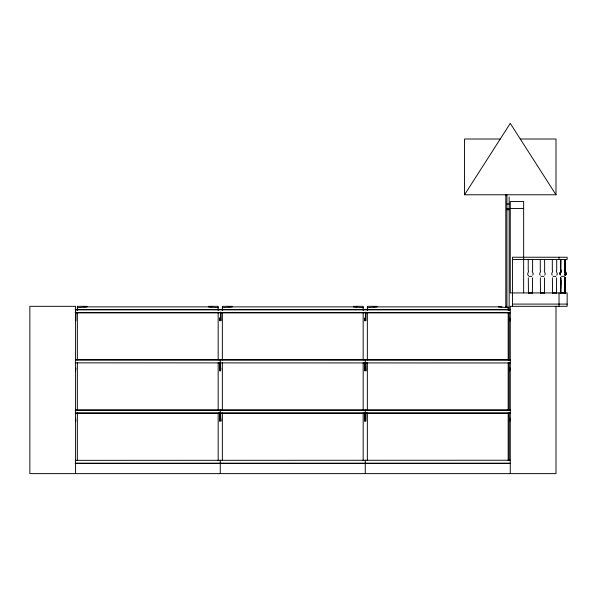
<?xml version="1.0" encoding="UTF-8"?>
<svg xmlns="http://www.w3.org/2000/svg" width="597" height="597" viewBox="0 0 597 597"><rect width="100%" height="100%" fill="white"/><g stroke="black" fill="none" stroke-linecap="round" stroke-linejoin="round"><path stroke-width="0.9" d="M532.39 292.926L532.517 277.844M544.434 292.926L544.561 277.844M556.479 292.926L556.613 277.844M564.598 292.933L564.814 277.836M564.687 292.926L564.904 277.821M564.859 292.896L565.075 277.799M564.949 292.881L565.165 277.784M565.12 292.858L565.247 277.769M565.21 292.843L565.62 279.941M560.255 272.948L560.255 274.426M528.308 277.844L528.435 292.926M540.352 277.844L540.479 292.926M552.397 277.844L552.524 292.926M560.516 277.851L560.643 292.933M560.411 280.03L560.687 277.821M560.777 277.806L560.881 291.978M560.867 277.799L560.874 288.276M565.165 274.456L565.135 272.195M565.941 272.889L565.337 275.09M565.769 274.366L565.978 273.613M560.173 272.963L561.299 270.575M560.516 272.911L561.031 271.493M560.605 272.896L560.807 272.12M560.695 272.889L560.979 272.098M561.12 270.754L559.993 272.986L560.344 275.157M532.688 275.15C534.419 273.456 531.091 271.314 532.599 270.21L532.599 259.822M544.74 275.15C546.471 273.456 543.136 271.314 544.643 270.21L544.643 259.822M556.785 275.15C558.516 273.456 555.18 271.314 556.688 270.21L556.688 259.822M564.904 275.157L565.419 272.963M565.075 275.127L565.396 272.157M565.247 275.105L565.68 272.926M565.508 275.068L565.859 274.351M560.546 272.157L561.501 270.851M564.911 271.538C563.277 268.546 568.105 274.329 565.232 275.657M564.635 270.575L565.799 273.635M464.533 194.779L510.263 123.37L555.994 194.779L464.533 194.779L464.533 139.011L500.249 139.011M561.113 271.478L561.673 270.829M564.441 270.56L564.896 270.202L564.978 259.799M564.613 270.531L565.068 270.172L565.068 259.785M565.046 270.471L565.501 270.113L565.59 259.71M565.59 270.098L564.814 270.545L565.329 270.135L565.329 259.747M77.356 307.731L87.02 306.88L87.02 306.321L77.356 306.321M222.353 307.731L232.024 306.88L232.024 306.321L222.353 306.321M367.356 307.731L377.02 306.88L377.02 306.321L367.356 306.321M520.278 139.011L555.994 139.011L555.994 194.779M506.92 204.002L509.151 204.002M506.92 208.465L509.151 208.465M510.263 208.465L523.651 208.465M506.92 209.763L509.151 209.763M512.495 259.471L567.15 259.471L567.15 257.24L512.495 257.24L512.495 306.321M529.054 276.366L531.77 276.366M541.098 276.366L543.815 276.366M553.15 276.366L555.859 276.366M561.262 276.374L564.59 276.284M564.911 292.821L565.381 292.821L565.508 277.732M528.442 293.045L532.382 293.045M540.486 293.045L544.427 293.045M552.538 293.045L556.471 293.045M560.65 293.052L565.202 292.963M512.495 304.089L567.15 304.089M218.166 306.321L208.502 306.321L208.502 306.88L218.166 307.731M363.17 306.321L353.499 306.321L353.499 306.88L363.17 307.731M505.801 306.321L506.92 306.321M83.505 306.88L212.017 306.88M228.509 306.88L357.013 306.88M373.506 306.88L502.017 306.88M75.259 309.664L510.263 309.664M75.259 309.761L510.263 309.761M75.259 312.671L510.263 312.671M75.259 312.776L510.263 312.776M219.942 320.701L219.614 317.873L219.942 320.798M364.618 320.701L364.939 317.873L364.618 320.798M510.263 359.857L75.259 359.857L510.263 359.954M75.259 362.864L510.263 362.969M75.901 368.058L75.58 370.961M220.905 368.058L220.584 370.991L220.584 362.372M509.622 368.058L509.622 370.991L509.942 368.11M75.259 410.049L510.263 410.049M75.259 410.146L510.263 410.146M75.259 413.057L510.263 413.057M75.259 413.161L510.263 413.161M75.58 418.303L75.901 421.086M220.584 418.273L220.905 421.183L220.584 412.564M219.614 412.564L219.942 421.094M364.618 412.564L364.939 421.086M365.588 421.057L365.909 412.564M219.614 421.183L219.942 412.564M364.618 421.183L364.939 412.564M365.909 421.183L365.588 412.564M75.259 460.339L510.263 460.242M75.259 463.25L510.263 463.25M75.259 463.354L510.263 463.354M508.174 307.731L498.502 306.88L498.502 306.321M560.956 270.135L561.478 270.545M560.799 270.56L561.202 270.74M561.046 270.128L561.501 270.456M561.24 270.493L560.784 270.165L560.867 259.762M560.605 270.187L561.061 270.523M565.434 271.463L564.822 270.68M565.172 271.501L564.561 270.717M564.269 270.926L565.247 272.986M528.494 275.754C526.226 274.038 529.614 271.448 528.226 270.21L528.226 259.822M565.829 272.098L564.993 270.65M565.255 271.493L565.568 272.135M564.993 271.531L565.307 272.172M564.822 271.553L565.508 272.948M552.225 275.15C550.494 273.456 553.822 271.314 552.315 270.21L552.315 259.822M540.181 275.15C538.449 273.456 541.778 271.314 540.27 270.21L540.27 259.822M565.658 272.12L565.859 272.896M560.225 273.672L560.344 274.419M560.165 274.441C559.068 273.075 561.725 271.075 560.889 270.545L560.434 270.217L560.434 259.822M565.426 277.747L565.531 279.948M560.844 279.963L560.874 284.582M560.493 280.015L560.732 292.926M565.419 259.732L565.419 270.128M565.158 259.777L565.158 270.165M564.807 259.822L564.807 270.217M560.695 259.785L560.695 270.172M560.605 259.799L560.523 270.202M559.031 257.24L559.031 259.471M559.031 292.933L559.031 306.321M555.994 306.321L555.994 473.63L29.85 473.63L29.85 306.321L75.58 306.321L75.58 473.63M523.651 292.933L523.651 201.473L510.263 201.473L510.263 292.933L567.15 292.933L567.15 306.321L510.263 306.321L510.263 473.63M509.942 320.798L509.622 317.865L509.622 320.798M509.151 197.01L509.151 310.462M509.151 312.328L509.151 360.036M509.151 362.678L509.151 410.318M509.151 413.027L509.151 460.593M508.174 306.88L508.174 310.53M508.174 312.388L508.174 359.924M508.174 362.722L508.174 410.251M508.174 413.049L508.174 460.578M506.92 194.779L506.92 306.731M505.801 194.779L505.801 306.97M367.356 306.88L367.356 310.53M367.356 312.388L367.356 359.924M367.356 362.722L367.356 410.251M367.356 413.049L367.356 460.578M365.909 312.179L365.909 320.798M365.909 362.372L365.909 370.991L365.588 362.372M365.588 312.179L365.588 320.798M365.26 359.775L365.26 363.088M365.26 409.967L365.26 413.281M365.26 460.16L365.26 473.63M364.939 362.372L364.939 370.991L364.618 362.372M363.17 306.88L363.17 310.53M363.17 312.388L363.17 359.924M363.17 362.722L363.17 410.251M363.17 413.049L363.17 460.578M222.353 306.88L222.353 310.53M222.353 312.388L222.353 359.924M222.353 362.722L222.353 410.251M222.353 413.049L222.353 460.578M220.905 312.179L220.905 320.798L220.584 312.179M220.263 359.775L220.263 363.088M220.263 409.967L220.263 413.281M220.263 460.16L220.263 473.63M219.942 362.372L219.942 370.991L219.614 362.372M218.166 306.88L218.166 310.53M218.166 312.388L218.166 359.924M218.166 362.722L218.166 410.251M218.166 413.049L218.166 460.578M77.356 306.88L77.356 310.53M77.356 312.388L77.356 359.924M77.356 362.722L77.356 410.251M77.356 413.049L77.356 460.578M75.901 312.179L75.901 320.798M509.942 418.273L509.622 421.183L509.942 418.258"/></g></svg>
